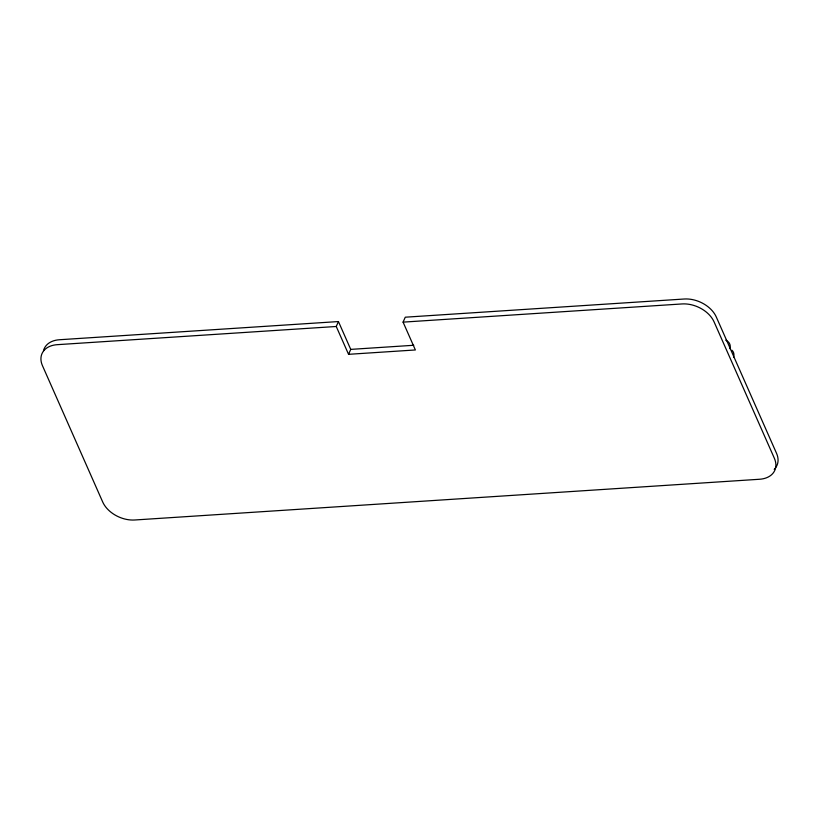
<?xml version="1.0" encoding="UTF-8"?>
<svg xmlns="http://www.w3.org/2000/svg" width="819" height="819" viewBox="0 0 819 819"><rect width="100%" height="100%" fill="white"/><g stroke="black" fill="none" stroke-linecap="round" stroke-linejoin="round"><path stroke-width="1.23" d="M774.211 469.369A26.075 17.977 23.9 0 0 776.535 453.316L716.277 316.963A26.075 17.977 23.9 0 0 684.274 299.007L405.262 317.199L403.081 322.133L415.376 349.959L348.556 354.32L336.251 326.484L338.442 321.56L59.429 339.742A26.075 17.977 23.9 0 0 43.479 350.808M348.556 354.32L350.737 349.385L338.442 321.56M336.251 326.484L57.248 344.676A26.075 17.977 23.9 0 0 42.465 365.683L102.723 502.037A26.075 17.977 23.9 0 0 134.725 519.993L759.571 479.258A26.075 17.977 23.9 0 0 774.354 458.251L714.086 321.898A26.075 17.977 23.9 0 0 682.084 303.941L403.081 322.133M350.737 349.385L413.779 345.27M732.043 350.286A18.622 10.739 -23.8 0 1 733.64 357.084M725.757 340.202A18.622 10.739 -23.8 0 1 729.954 348.73"/></g></svg>
